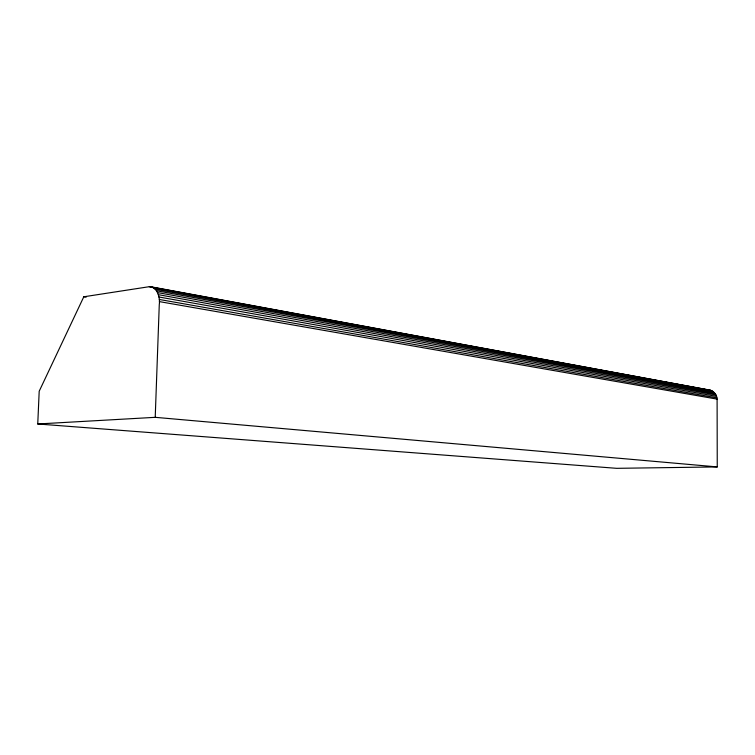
<?xml version="1.0" encoding="UTF-8"?>
<svg xmlns="http://www.w3.org/2000/svg" width="755" height="755" viewBox="0 0 755 755"><rect width="100%" height="100%" fill="white"/><g stroke="black" fill="none" stroke-linecap="round" stroke-linejoin="round"><path stroke-width="1.13" d="M37.75 423.98L155.219 417.326L159.267 304.727C160.447 297.376 156.832 284.899 147.3 286.994L83.805 296.781L39.194 391.241L37.75 423.98L616.731 468.327L717.25 466.92L717.099 399.121C716.91 394.44 713.088 389.91 708.228 389.854L149.292 286.683M705.897 389.986L708.228 389.854M155.219 417.326L717.25 466.92M83.805 296.781L86.127 297.177M159.38 301.613L717.099 399.121M159.286 299.471L716.948 397.857M158.918 296.989L716.561 396.375M158.305 294.676L715.985 394.978M156.417 290.741L714.296 392.581M157.465 292.572L715.221 393.704M153.793 288.023L712.031 390.854M155.19 289.212L713.22 391.618M150.67 286.74L710.738 390.288"/></g></svg>
